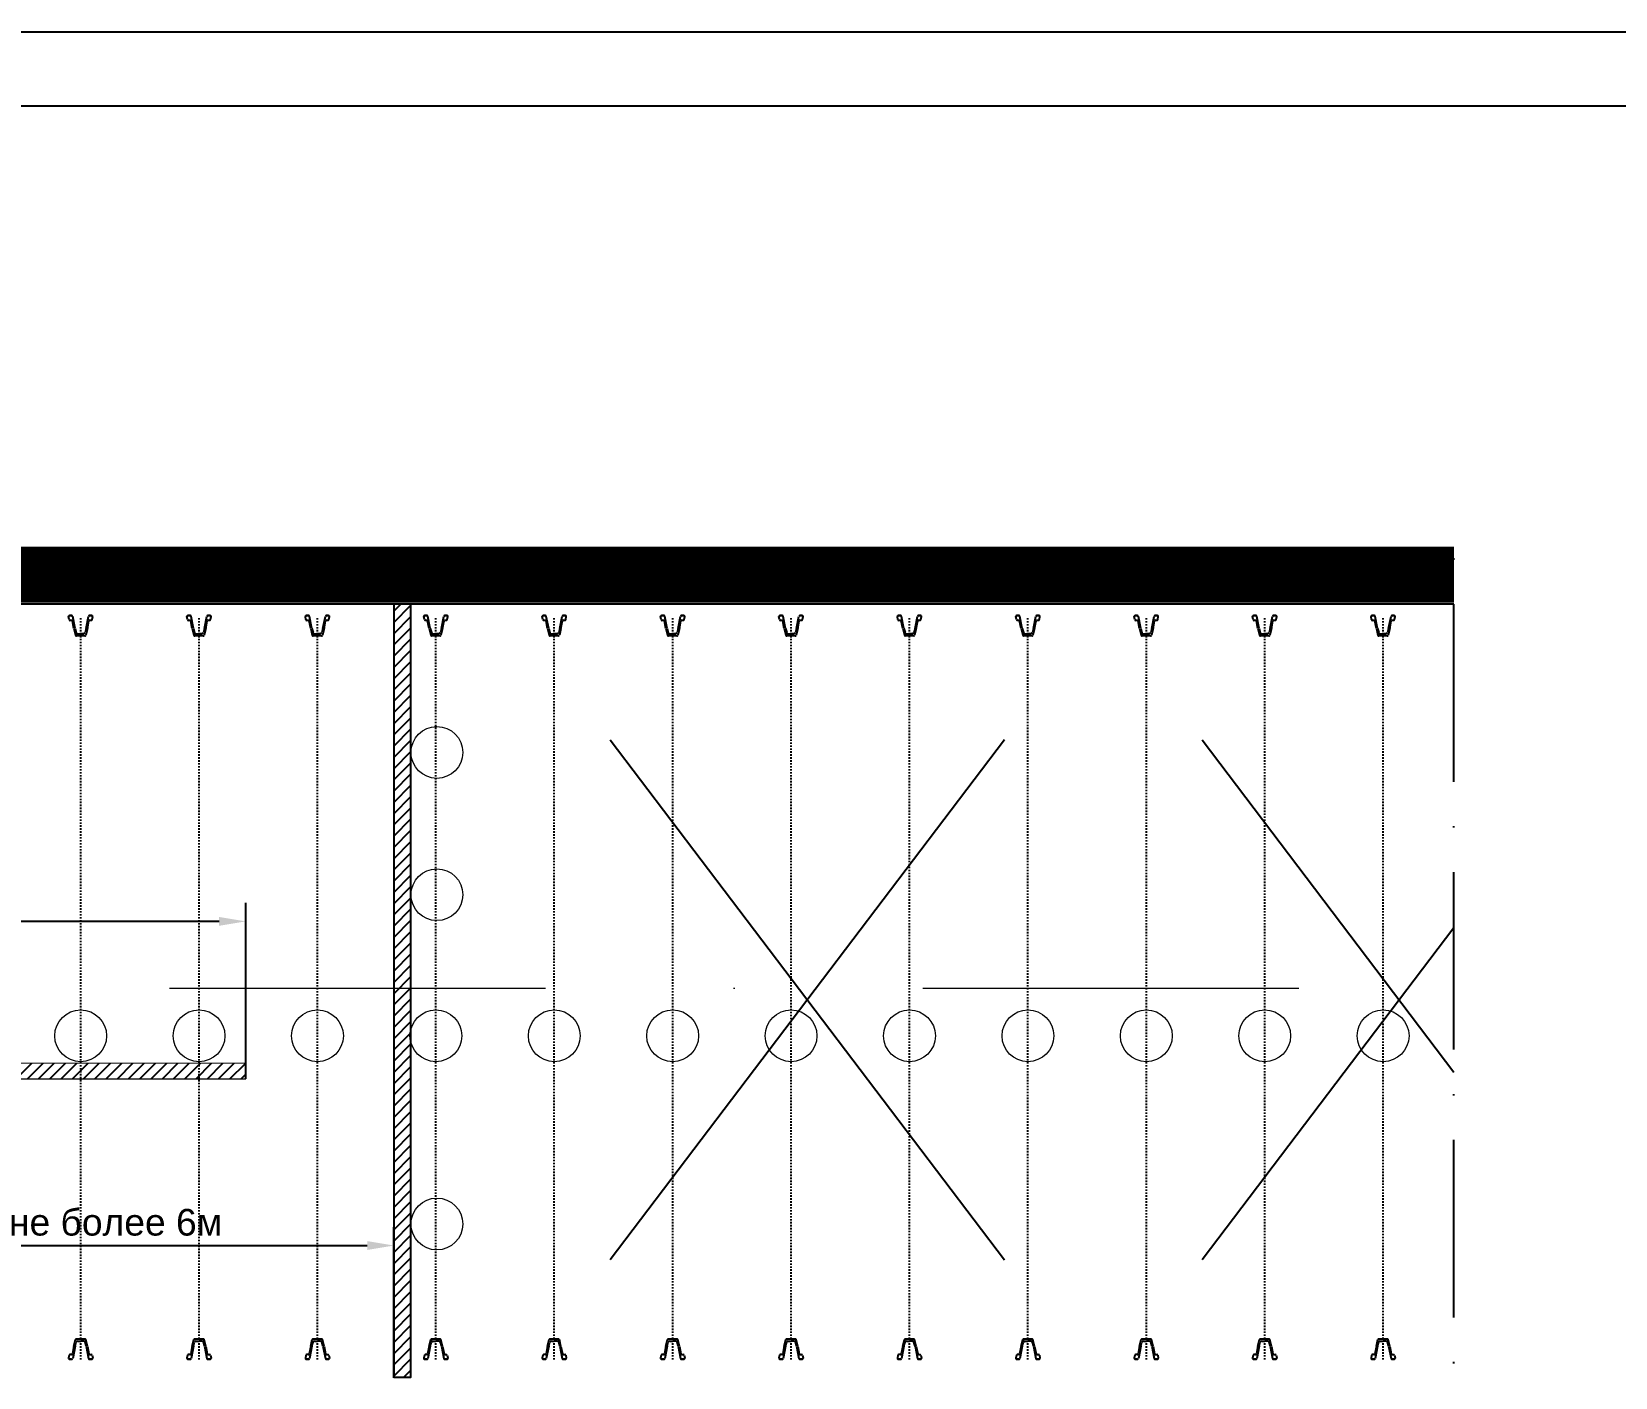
# Model space of a CAD drawing. Header units: inches. Extents: x 523 to 1492, y 69 to 539.
# Drawn here: x 1274.4 to 1381.4, y 419.3 to 510.3 of the extents above; entities that cross this region are included whole.
import ezdxf

# ---------------------------------------------------------------- set-up
doc = ezdxf.new("R2010")
doc.units = ezdxf.units.IN
doc.header["$MEASUREMENT"] = 0
for name, pattern in [('ACAD_ISO10W100', [18, 12, -3, 0, -3]), ('CENTERX2', [4, 2.5, -0.5, 0.5, -0.5]), ('DASHDOTX2', [50.8, 25.4, -12.7, 0, -12.7])]:
    doc.linetypes.add(name, pattern=pattern)
doc.styles.get("Standard").update_dxf_attribs({"font": 'arial.ttf'})
doc.dimstyles.new('ISO-25', dxfattribs={"dimtxt": 2.5, "dimasz": 2.5, "dimexe": 1.25, "dimexo": 0, "dimtad": 1, "dimdec": 0, "dimtxsty": 'Standard', "dimcen": 2.5, "dimadec": 0, "dimazin": 0, "dimtfac": 1, "dimtdec": 0, "dimtmove": 0, "dimatfit": 3, "dimfxl": 0, "dimarcsym": 0})

# ---------------------------------------------------------------- blocks, each defined once
blk = doc.blocks.new('Рама 13.8')
at = {"color": 7}
for p, q in [((23013, 6285), (23009, 6305)), ((23030, 6312), (23015, 6312)), ((23015, 6312), (23030, 6312)), ((23029, 6280), (23019, 6280)), ((23029, 6280), (23019, 6280)), ((23045, 6225), (23035, 6276)), ((23053, 6225), (23037, 6306)), ((23045, 6225), (23056, 6180)), ((23053, 6225), (23061, 6198)), ((23128, 6225), (23121, 6198)), ((23136, 6225), (23125, 6180)), ((23128, 6225), (23144, 6307)), ((23136, 6225), (23146, 6276)), ((23151, 6312), (23166, 6312)), ((23166, 6312), (23151, 6312)), ((23152, 6281), (23162, 6281)), ((23152, 6281), (23162, 6281)), ((23168, 6286), (23172, 6305)), ((23119, 6175), (23062, 6175)), ((23071, 6189), (23091, 6189)), ((23110, 6190), (23091, 6189)), ((23045, 1375), (23056, 1420)), ((23053, 1375), (23061, 1402)), ((23119, 1424), (23062, 1424)), ((23071, 1410), (23091, 1410)), ((23110, 1410), (23091, 1410)), ((23128, 1375), (23121, 1402)), ((23136, 1374), (23125, 1420)), ((23013, 1314), (23009, 1295)), ((23030, 1287), (23015, 1288)), ((23015, 1288), (23030, 1287)), ((23029, 1319), (23019, 1319)), ((23029, 1319), (23019, 1319)), ((23045, 1375), (23035, 1324)), ((23053, 1375), (23037, 1293)), ((23128, 1375), (23144, 1293)), ((23136, 1374), (23146, 1324)), ((23151, 1287), (23166, 1287)), ((23166, 1287), (23151, 1287)), ((23152, 1319), (23162, 1319)), ((23152, 1319), (23162, 1319)), ((23168, 1314), (23172, 1294))]:
    blk.add_line(p, q, dxfattribs=at)
at = {"color": 253, "linetype": 'CENTERX2'}
blk.add_line((23091, 1285), (23091, 6303), dxfattribs=at)
at = {"color": 7}
for centre, radius, start, end in [((23015, 6306), 6, 90.1315, 191.3937), ((23019, 6286), 6, 191.3937, 270.1315), ((23029, 6274), 6, 11.3042, 90.1315), ((23030, 6305), 7, 11.3937, 90.1315), ((23151, 6305), 7, 90.1315, 168.8692), ((23152, 6275), 6, 90.1315, 168.9588), ((23162, 6287), 6, 270.1315, 348.8692), ((23166, 6306), 6, 348.8692, 90.1315), ((23062, 6181), 6, 194.2053, 270.1315), ((23071, 6200), 11, 195.1823, 270.1315), ((23110, 6201), 11, 270.1315, 345.0807), ((23119, 6181), 6, 270.1315, 346.0577), ((23062, 1418), 6, 89.8685, 165.7947), ((23071, 1399), 11, 89.8685, 164.8177), ((23110, 1399), 11, 14.9193, 89.8685), ((23119, 1418), 6, 13.9423, 89.8685), ((23015, 1294), 6, 168.6063, 269.8685), ((23019, 1313), 6, 89.8685, 168.6063), ((23029, 1325), 6, 269.8685, 348.6958), ((23030, 1294), 7, 269.8685, 348.6063), ((23151, 1294), 7, 191.1308, 269.8685), ((23152, 1325), 6, 191.0412, 269.8685), ((23162, 1313), 6, 11.1308, 89.8685), ((23166, 1293), 6, 269.8685, 11.1308)]:
    blk.add_arc(centre, radius, start, end, dxfattribs=at)
blk = doc.blocks.new('*D268')
at = {"color": 0, "linetype": 'ByBlock', "lineweight": -2}
for p, q in [((1261.32, 378.27), (1261.32, 429.5)), ((1298.91, 419.3), (1298.91, 429.5)), ((1263.12, 428.25), (1297.11, 428.25))]:
    blk.add_line(p, q, dxfattribs=at)
at = {"color": 0, "linetype": 'ByBlock'}
for points in [[(1263.12, 428.55), (1263.12, 427.95), (1261.32, 428.25)], [(1297.11, 428.55), (1297.11, 427.95), (1298.91, 428.25)]]:
    blk.add_solid(points, dxfattribs=at)
at = {"layer": 'Defpoints', "color": 0, "linetype": 'ByBlock'}
for p in [(1298.91, 428.25), (1298.91, 419.3), (1261.32, 378.27)]:
    blk.add_point(p, dxfattribs=at)
at = {"color": 0, "linetype": 'ByBlock', "lineweight": 15, "insert": (1280.11, 429.81), "char_height": 1.8, "attachment_point": 5}
blk.add_mtext('не более 6м', dxfattribs=at)
blk = doc.blocks.new('*D317')
at = {"color": 0, "linetype": 'ByBlock', "lineweight": -2}
for p, q in [((124.76, 96.86), (124.76, 119.32)), ((253.05, 107.43), (253.05, 119.32)), ((251.25, 118.07), (126.56, 118.07))]:
    blk.add_line(p, q, dxfattribs=at)
at = {"color": 0, "linetype": 'ByBlock'}
for points in [[(126.56, 118.37), (126.56, 117.77), (124.76, 118.07)], [(251.25, 118.37), (251.25, 117.77), (253.05, 118.07)]]:
    blk.add_solid(points, dxfattribs=at)
at = {"layer": 'Defpoints', "color": 0, "linetype": 'ByBlock'}
for p in [(124.76, 118.07), (253.05, 107.43), (124.76, 96.86)]:
    blk.add_point(p, dxfattribs=at)
at = {"color": 0, "linetype": 'ByBlock', "lineweight": 15, "insert": (188.9, 119.61), "char_height": 1.8, "attachment_point": 5}
blk.add_mtext('12000', dxfattribs=at)
blk = doc.blocks.new('т-ш')
h = blk.add_hatch()
h.set_pattern_fill('ANSI31', color=22, scale=4.3)
h.paths.add_polyline_path([(264.216, 139.521), (263.054, 139.521), (263.054, 87.265), (264.216, 87.265)])
h = blk.add_hatch()
h.set_pattern_fill('ANSI31', color=22, scale=4.3)
h.paths.add_polyline_path([(253.048, 107.434), (253.048, 108.479), (120.664, 108.588), (120.664, 107.426)])
at = {"color": 22}
blk.add_lwpolyline([(264.216, 139.521), (263.054, 139.521), (263.054, 87.265), (264.216, 87.265)], close=True, dxfattribs=at)
at = {"color": 22, "linetype": 'ByBlock', "lineweight": 15}
blk.add_lwpolyline([(253.048, 107.434), (253.048, 108.479), (120.664, 108.588), (120.664, 107.426)], close=True, dxfattribs=at)
at = {"color": 7, "linetype": 'ByBlock', "lineweight": 15}
for centre in [(265.965, 129.485), (265.965, 119.87), (265.897, 110.339), (265.965, 97.623)]:
    blk.add_circle(centre, 1.749, dxfattribs=at)
dim = blk.add_linear_dim(base=(124.76, 118.071), p1=(253.048, 107.434), p2=(124.76, 96.863), text='12000', dimstyle='ISO-25', override={"dimtxt": 1.8, "dimasz": 1.8, "dimlfac": 100, "dimrnd": 0.05, "dimfxl": 1.25}, dxfattribs=at)
dim.commit()
dim.dimension.update_dxf_attribs({"geometry": '*D317', "text_midpoint": (188.904, 119.615)})

msp = doc.modelspace()

# ---------------------------------------------------------------- linework, layer by layer
for p, q in [((522.698, 510.268), (1491.606, 510.268)), ((542.698, 505.268), (1486.606, 505.268)), ((1313.512, 462.409), (1340.157, 427.274)), ((1340.157, 462.409), (1313.512, 427.274)), ((1353.512, 462.409), (1370.528, 439.972)), ((1370.528, 449.711), (1353.512, 427.274))]:
    msp.add_line(p, q)
at = {"color": 7, "linetype": 'ACAD_ISO10W100'}
msp.add_line((1370.528, 350.986), (1370.528, 476.711), dxfattribs=at)
at = {"color": 7, "linetype": 'ByBlock', "lineweight": 30}
msp.add_line((1131.049, 471.601), (1370.528, 471.601), dxfattribs=at)
at = {"color": 7, "linetype": 'DASHDOTX2', "lineweight": 15}
msp.add_line((1131.049, 445.633), (1370.528, 445.633), dxfattribs=at)
at = {"color": 253, "linetype": 'ByBlock', "lineweight": 15, "const_width": 3.765}
msp.add_lwpolyline([(1131.049, 473.59), (1370.528, 473.59)], dxfattribs=at)
at = {"color": 7, "linetype": 'ByBlock', "lineweight": 15}
for centre in [(1277.746, 442.42), (1285.746, 442.42), (1293.746, 442.42), (1301.746, 442.42), (1309.746, 442.42), (1317.746, 442.42), (1325.746, 442.42), (1333.746, 442.42), (1341.746, 442.42), (1349.746, 442.42), (1357.746, 442.42), (1365.746, 442.42)]:
    msp.add_circle(centre, 1.749, dxfattribs=at)

# ---------------------------------------------------------------- block references
msp.add_blockref('т-ш', (1035.849, 332.081))
at = {"color": 1, "xscale": 0.00999999999839929, "yscale": 0.00999999999839929, "zscale": 0.00999999999839929}
for p in [(1046.838, 407.692), (1062.838, 407.692), (1070.838, 407.692), (1078.838, 407.692), (1086.838, 407.692), (1094.838, 407.692), (1102.838, 407.692), (1110.838, 407.692), (1118.838, 407.692), (1126.838, 407.692), (1134.838, 407.692)]:
    msp.add_blockref('Рама 13.8', p, dxfattribs=at)
at = {"color": 254, "xscale": 0.00999999999839929, "yscale": 0.00999999999839929, "zscale": 0.00999999999839929}
msp.add_blockref('Рама 13.8', (1054.838, 407.692), dxfattribs=at)

# ---------------------------------------------------------------- dimensions: what is measured, and where the dimension line sits
at = {"color": 7, "linetype": 'ByBlock', "lineweight": 15}
dim = msp.add_linear_dim(base=(1298.911, 428.247), p1=(1261.318, 378.268), p2=(1298.911, 419.301), text='не более 6м', dimstyle='ISO-25', override={"dimtxt": 1.8, "dimasz": 1.8, "dimlfac": 100, "dimrnd": 0.05, "dimfxl": 1.25}, dxfattribs=at)
dim.commit()
dim.dimension.update_dxf_attribs({"geometry": '*D268', "text_midpoint": (1280.114, 429.809)})

doc.saveas('drawing.dxf')
